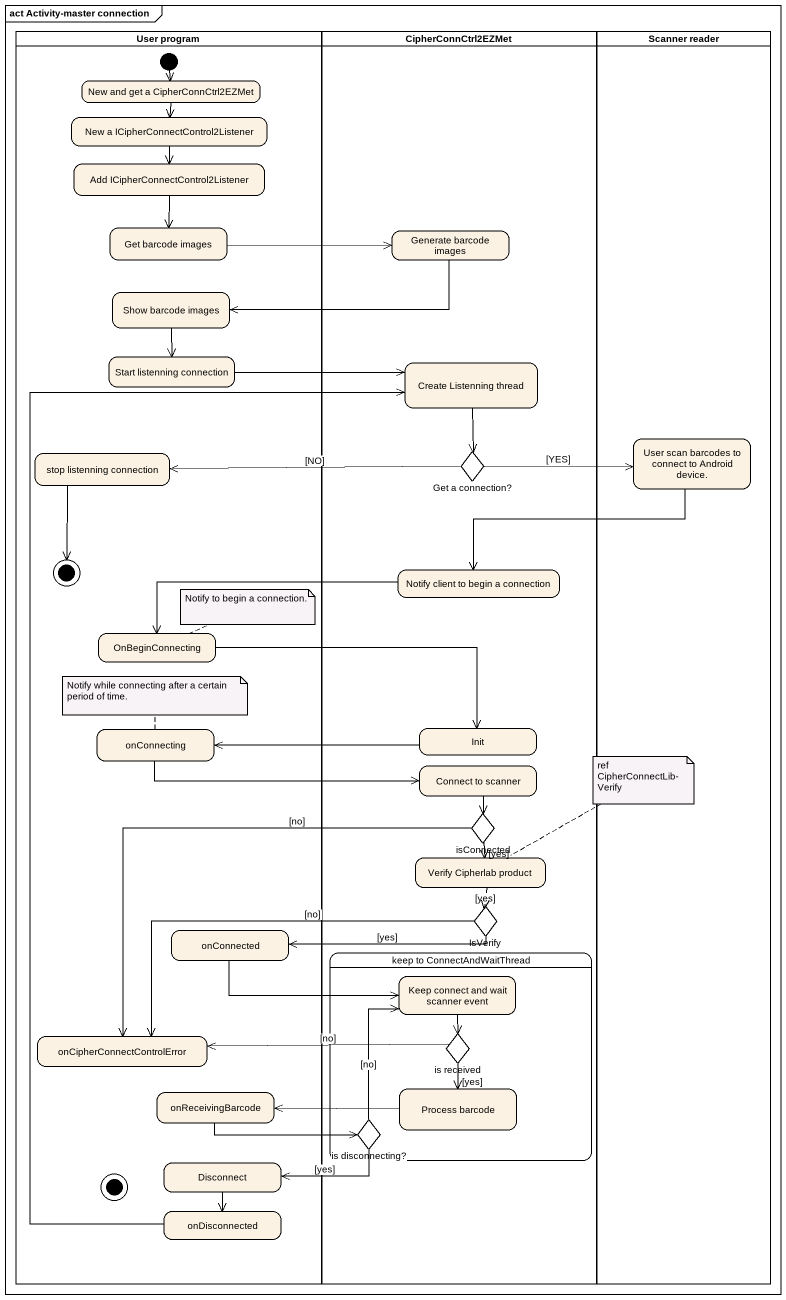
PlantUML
@startuml
mainframe act Activity-master connection
hide empty description
state "User program" as User_program <<partition>> {
  state "New and get a CipherConnCtrl2EZMet" as New_and_get_a
  state "New a ICipherConnectControl2Listener" as New_a_ICipherConnectControl2
  state "Add ICipherConnectControl2Listener" as Add_ICipherConnectControl2Li
  state "Get barcode images" as Get_barcode_images
  state "Show barcode images" as Show_barcode_images
  state "Start listenning connection" as Start_listenning_connection
  state "stop listenning connection" as stop_listenning_connection
  state final1 <<end>>
  state OnBeginConnecting
  state onConnecting
  state onConnected
  state onCipherConnectControlError
  state onReceivingBarcode
  state Disconnect
  state final2 <<end>>
  state onDisconnected
  [*] --> New_and_get_a
}
state CipherConnCtrl2EZMet <<partition>> {
  state "Generate barcode images" as Generate_barcode_images
  state "Create Listenning thread" as Create_Listenning_thread
  state "Get a connection?" as Get_a_connection <<choice>>
  state "Notify client to begin a connection" as Notify_client_to_begin_a
  state Init
  state "Connect to scanner" as Connect_to_scanner
  state isConnected <<choice>>
  state "Verify Cipherlab product" as Verify_Cipherlab_product
  state IsVerify <<choice>>
  state "keep to ConnectAndWaitThread" as keep_to_ConnectAndWaitThread {
    state "Keep connect and wait scanner event" as Keep_connect_and_wait
    state "is received" as is_received <<choice>>
    state "is disconnecting?" as is_disconnecting <<choice>>
    state "Process barcode" as Process_barcode
  }
}
state "Scanner reader" as Scanner_reader <<partition>> {
  state "User scan barcodes to connect to Android device." as User_scan_barcodes_to
}
New_and_get_a --> New_a_ICipherConnectControl2
New_a_ICipherConnectControl2 --> Add_ICipherConnectControl2Li
Add_ICipherConnectControl2Li --> Get_barcode_images
Get_barcode_images -right-> Generate_barcode_images
Generate_barcode_images -left-> Show_barcode_images
Show_barcode_images --> Start_listenning_connection
Start_listenning_connection -right-> Create_Listenning_thread
Create_Listenning_thread --> Get_a_connection
stop_listenning_connection --> final1
Get_a_connection -left-> stop_listenning_connection : [NO]
Get_a_connection -right-> User_scan_barcodes_to : [YES]
User_scan_barcodes_to -left-> Notify_client_to_begin_a
Notify_client_to_begin_a -left-> OnBeginConnecting
OnBeginConnecting -right-> Init
onConnecting -right-> Connect_to_scanner
Init -left-> onConnecting
Connect_to_scanner --> isConnected
isConnected --> Verify_Cipherlab_product : [yes]
isConnected --> onCipherConnectControlError : [no]
Verify_Cipherlab_product --> IsVerify : [yes]
IsVerify -left-> onConnected : [yes]
IsVerify -left-> onCipherConnectControlError : [no]
onConnected -right-> Keep_connect_and_wait
Keep_connect_and_wait --> is_received
is_received -left-> onCipherConnectControlError : [no]
is_received --> Process_barcode : [yes]
onReceivingBarcode -right-> is_disconnecting
is_disconnecting -up-> Keep_connect_and_wait : [no]
is_disconnecting -left-> Disconnect : [yes]
Process_barcode -left-> onReceivingBarcode
Disconnect --> onDisconnected
onDisconnected -up-> Create_Listenning_thread
note right of OnBeginConnecting : Notify to begin a connection.
note top of onConnecting : Notify while connecting after a certain period of time.
note right of Verify_Cipherlab_product : ref CipherConnectLib-Verify
@enduml
